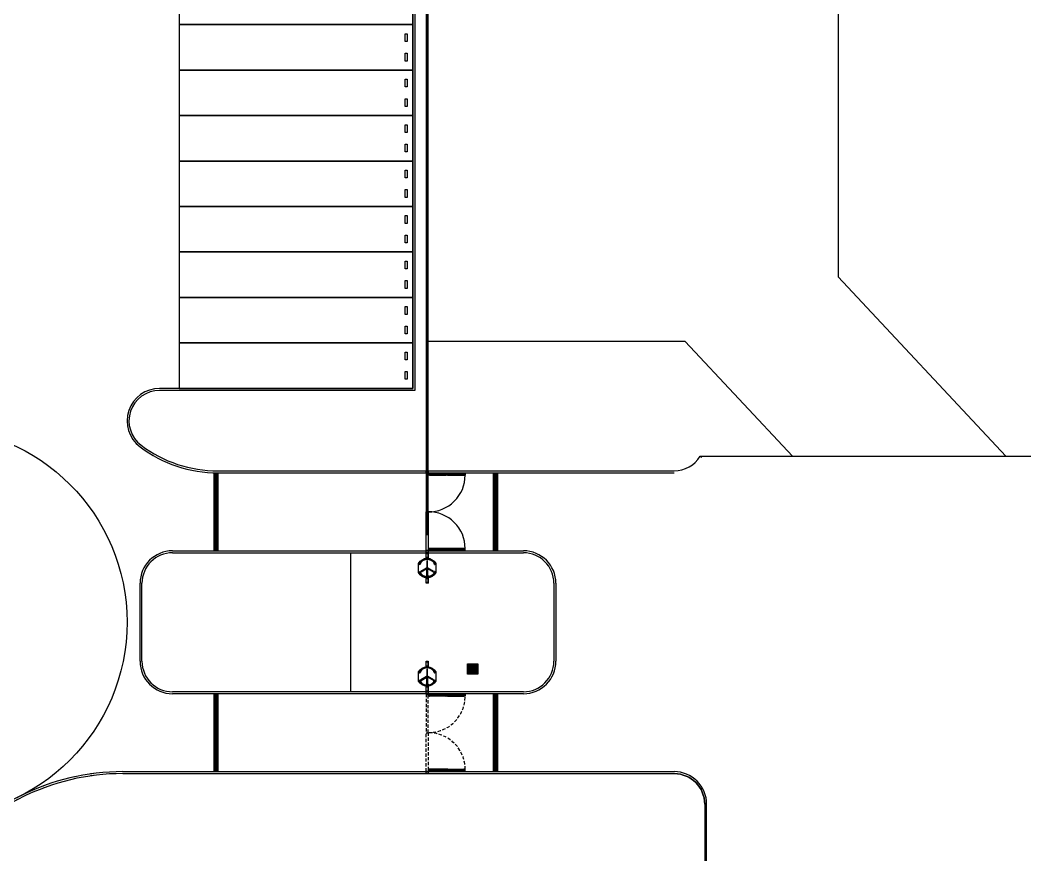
# Model space of a CAD drawing. Header units: millimetres. Extents: x 64 to 660, y 33 to 427.
# Drawn here: x 112.7 to 190, y 234.1 to 298.4 of the extents above; entities that cross this region are included whole.
import ezdxf

# ---------------------------------------------------------------- set-up
doc = ezdxf.new("R2010")
doc.units = ezdxf.units.MM
doc.linetypes.add('CONTINUA', pattern=[0])
doc.linetypes.add('HIDDEN', pattern=[0.375, 0.25, -0.125])
for name, color, linetype in [('A-PISO-EXT', 7, 'Continuous'), ('Alambrado olimpico', 10, 'Continuous'), ('Contorno', 7, 'Continuous')]:
    doc.layers.add(name, color=color, linetype=linetype)
pattern_1 = [(360, (149.17079, 258.493584), (0, 0.025), [])]
pattern_2 = [(360, (149.17079, 241.493584), (0, 0.025), [])]
pattern_3 = [(360, (127.67079, 258.493584), (0, 0.025), [])]
pattern_4 = [(360, (127.67079, 241.493584), (0, 0.025), [])]

# ---------------------------------------------------------------- blocks, each defined once
blk = doc.blocks.new('TAPA-BASE-100x100-01-PL')
h = blk.add_hatch()
h.set_pattern_fill('_USER', color=253, scale=0.05, pattern_type=0)
h.set_pattern_definition([(0, (-0.4, 0), (0, 0.05), [])])
h.paths.add_polyline_path([(-0.4, 0.4), (0.4, 0.4), (0.4, -0.4), (-0.4, -0.4)])
at = {"color": 0}
for points in [[(-0.5, 0.5), (0.5, 0.5), (0.5, -0.5), (-0.5, -0.5)], [(-0.4, 0.4), (0.4, 0.4), (0.4, -0.4), (-0.4, -0.4)]]:
    blk.add_lwpolyline(points, close=True, dxfattribs=at)
blk = doc.blocks.new('A$C25E1659C')
at = {"layer": 'A-PISO-EXT', "linetype": 'HIDDEN', "ltscale": 10}
blk.add_lwpolyline([(43.114995, 42.925183), (43.114995, 95.925183), (38.114995, 95.925183, -0.414214), (37.614995, 96.425183), (37.614995, 97.425183, -0.414214), (38.114995, 97.925183), (43.114995, 97.925183), (43.114995, 104.925183), (-1.756586, 104.925183, -0.414065), (-8.256585, 111.421882), (-8.266739, 131.417565, -0.181203), (-4.57815, 141.276682), (-1.581639, 144.71725, -0.216304), (2.181643, 146.425183), (2.181643, 146.425183), (7.235466, 146.425183, -0.177744), (23.410172, 140.487683, 0.301681), (39.886411, 138.540567, -0.117629), (47.786396, 140.425183), (90.214995, 140.425183)], format="xyb", dxfattribs=at)
at = {"layer": 'A-PISO-EXT', "color": 251, "linetype": 'HIDDEN', "ltscale": 10}
blk.add_lwpolyline([(43.114995, 105.075183), (-1.606662, 105.075183, -0.414065), (-8.106661, 111.571882), (-8.116739, 131.417641, -0.181203), (-4.465036, 141.178167), (-1.468634, 144.61861, -0.216295), (2.181643, 146.275183), (2.181643, 146.275183), (7.235466, 146.275183, -0.177744), (23.313124, 140.373308, 0.301681), (39.954125, 138.406721, -0.117629), (47.786396, 140.275183), (90.214551, 140.275183, -0.00074), (90.221947, 140.275172, -0.413347), (92.564995, 137.925183), (92.564995, 121.925183)], format="xyb", dxfattribs=at)
blk = doc.blocks.new('LPN354')
at = {"color": 0}
blk.add_lwpolyline([(0.004, 0.0325), (0.004, 0.009, 0.414214), (0.009, 0.004), (0.0325, 0.004, -0.414214), (0.035, 0.0015), (0.035, 0), (0, 0), (0, 0.035), (0.0015, 0.035, -0.414214)], format="xyb", close=True, dxfattribs=at)
blk = doc.blocks.new('*U148')
at = {"color": 37}
for p, q in [((-0.00064, -0.01563), (0, -0.01563)), ((-0.00064, -0.02163), (0, -0.02163)), ((-0.00064, -1.26923), (0, -1.26923)), ((-0.00064, -1.27523), (0, -1.27523))]:
    blk.add_line(p, q, dxfattribs=at)
at = {"color": 1}
blk.add_lwpolyline([(0, 0), (0.14, 0), (0.14, -1.2925), (0, -1.2925)], close=True, dxfattribs=at)
at = {"color": 37}
for points in [[(0.004, -0.02063), (0.014666, -0.02063), (0.014666, -0.01663), (0.004, -0.01663)], [(0.006, -0.01663), (0.006, -0.008489), (0.009, -0.008489), (0.009, -0.01663)], [(0.006, -1.27023), (0.006, -0.02063)], [(0.009, -0.02063), (0.009, -1.27023)], [(0.009512, -0.01663), (0.009512, -0.015375), (0.011512, -0.015375), (0.011512, -0.01663)], [(0.011512, -0.02063), (0.011512, -0.021885), (0.009512, -0.021885), (0.009512, -0.02063)], [(0.035, -0.0015), (0.035, -1.291)], [(0.004, -1.27423), (0.014666, -1.27423), (0.014666, -1.27023), (0.004, -1.27023)], [(0.009, -1.27423), (0.009, -1.280476), (0.006, -1.280476), (0.006, -1.27423)], [(0.009512, -1.27023), (0.009512, -1.268976), (0.011512, -1.268976), (0.011512, -1.27023)], [(0.011512, -1.27423), (0.011512, -1.275485), (0.009512, -1.275485), (0.009512, -1.27423)]]:
    blk.add_lwpolyline(points, dxfattribs=at)
for centre in [(-0.00064, -0.01863), (-0.00064, -1.27223)]:
    blk.add_arc(centre, 0.003, 90, 270, dxfattribs=at)
at = {"xscale": -1, "rotation": 180}
blk.add_blockref('LPN354', (0, 0), dxfattribs=at)
blk.add_blockref('LPN354', (0, -1.2925))
blk = doc.blocks.new('*U150')
at = {"color": 253, "linetype": 'HIDDEN', "ltscale": 0.05}
for p, q in [((0.09, 0), (-0.09, 0)), ((0, 0.06), (0, -0.06))]:
    blk.add_line(p, q, dxfattribs=at)
at = {"color": 0}
for points in [[(0.07, 0.04), (0.07, -0.04), (-0.07, -0.04), (-0.07, 0.04)], [(0.069, 0.039), (0.069, -0.039), (-0.069, -0.039), (-0.069, 0.039)]]:
    blk.add_lwpolyline(points, close=True, dxfattribs=at)

msp = doc.modelspace()

# ---------------------------------------------------------------- hatches: boundary and pattern name
at = {"layer": 'Contorno', "linetype": 'ByBlock'}
h = msp.add_hatch(dxfattribs=at)
h.set_pattern_fill('_USER', color=252, scale=0.025, angle=360, pattern_type=0)
h.set_pattern_definition(pattern_3)
h.paths.add_polyline_path([(127.906, 263.494), (127.906, 257.509), (127.621, 257.509), (127.621, 263.494)])
h = msp.add_hatch(dxfattribs=at)
h.set_pattern_fill('_USER', color=252, scale=0.025, angle=360, pattern_type=0)
h.set_pattern_definition(pattern_3)
h.paths.add_polyline_path([(127.906, 263.494), (127.906, 257.509), (127.621, 257.509), (127.621, 263.494)])
h = msp.add_hatch(dxfattribs=at)
h.set_pattern_fill('_USER', color=252, scale=0.025, angle=360, pattern_type=0)
h.set_pattern_definition(pattern_1)
h.paths.add_polyline_path([(149.406, 263.494), (149.406, 257.509), (149.121, 257.509), (149.121, 263.494)])
h = msp.add_hatch(dxfattribs=at)
h.set_pattern_fill('_USER', color=252, scale=0.025, angle=360, pattern_type=0)
h.set_pattern_definition(pattern_1)
h.paths.add_polyline_path([(149.406, 263.494), (149.406, 257.509), (149.121, 257.509), (149.121, 263.494)])
at = {"layer": 'Contorno'}
h = msp.add_hatch(dxfattribs=at)
h.set_pattern_fill('_USER', color=256, scale=0.025, angle=360, pattern_type=0)
h.set_pattern_definition(pattern_4)
h.paths.add_polyline_path([(127.906, 246.494), (127.906, 240.509), (127.621, 240.509), (127.621, 246.494)])
h = msp.add_hatch(dxfattribs=at)
h.set_pattern_fill('_USER', color=256, scale=0.025, angle=360, pattern_type=0)
h.set_pattern_definition(pattern_4)
h.paths.add_polyline_path([(127.906, 246.494), (127.906, 240.509), (127.621, 240.509), (127.621, 246.494)])
h = msp.add_hatch(dxfattribs=at)
h.set_pattern_fill('_USER', color=256, scale=0.025, angle=360, pattern_type=0)
h.set_pattern_definition(pattern_2)
h.paths.add_polyline_path([(149.406, 246.494), (149.406, 240.509), (149.121, 240.509), (149.121, 246.494)])
h = msp.add_hatch(dxfattribs=at)
h.set_pattern_fill('_USER', color=256, scale=0.025, angle=360, pattern_type=0)
h.set_pattern_definition(pattern_2)
h.paths.add_polyline_path([(149.406, 246.494), (149.406, 240.509), (149.121, 240.509), (149.121, 246.494)])

# ---------------------------------------------------------------- linework, layer by layer
at = {"layer": 'A-PISO-EXT'}
msp.add_lwpolyline([(141.113, 240.501), (163.013, 240.501)], dxfattribs=at)
msp.add_lwpolyline([(165.513, 222.001), (165.513, 238.001, 0.414214), (163.013, 240.501)], format="xyb", dxfattribs=at)
at = {"layer": 'A-PISO-EXT', "color": 251}
msp.add_lwpolyline([(141.113, 240.351), (163.013, 240.351, -0.00074), (163.02, 240.351, -0.413347), (165.363, 238.001), (165.363, 222.001)], format="xyb", dxfattribs=at)
at = {"layer": 'Alambrado olimpico', "color": 252, "linetype": 'CONTINUA'}
for p, q in [((143.941, 362.081, 0), (143.938, 263.651, 0)), ((144.015, 362.161, 0), (144.015, 258.718, 0)), ((144.088, 263.651), (144.088, 362.241))]:
    msp.add_line(p, q, dxfattribs=at)
for points in [[(189.679, 408.415), (189.679, 377.27), (175.639, 377.27), (175.639, 278.593), (188.53, 264.779)], [(172.117, 264.779), (163.868, 273.619), (143.939, 273.619)]]:
    msp.add_lwpolyline(points, dxfattribs=at)
at = {"layer": 'Contorno', "color": 252, "linetype": 'ByBlock'}
for p, q in [((143.063, 350.501), (143.063, 269.851)), ((142.913, 322.501), (142.913, 270.001)), ((142.913, 270.001), (123.413, 270.001)), ((143.063, 269.851), (123.413, 269.851)), ((165.021, 264.779), (191.544, 264.779)), ((127.913, 263.651), (163.015, 263.651)), ((127.913, 263.501), (163.013, 263.501)), ((143.938, 263.501), (143.938, 263.651)), ((143.938, 263.651), (144.088, 263.651)), ((144.088, 263.501), (143.938, 263.501)), ((144.088, 263.651), (144.088, 263.501)), ((144.088, 263.476), (144.128, 263.476)), ((144.108, 263.496), (144.108, 263.456)), ((144.063, 258.718, 0), (143.963, 258.718, 0)), ((124.413, 257.501), (151.413, 257.501)), ((143.938, 257.351), (143.938, 257.501)), ((143.938, 257.501), (144.088, 257.501)), ((144.088, 257.526), (144.128, 257.526)), ((144.088, 257.501), (144.088, 257.351)), ((144.108, 257.506), (144.108, 257.546)), ((124.413, 257.351), (151.413, 257.351)), ((138.113, 257.351), (138.113, 246.651)), ((143.923, 257.311), (144.103, 257.311)), ((143.923, 256.966), (144.103, 256.966)), ((144.088, 257.351), (143.938, 257.351)), ((143.943, 257.006), (143.943, 257.271)), ((144.013, 257.251), (144.013, 257.371)), ((144.013, 256.906), (144.013, 257.026)), ((144.084, 257.255), (144.083, 257.255)), ((144.084, 257.249), (144.083, 257.249)), ((144.084, 257.029), (144.083, 257.029)), ((144.084, 257.023), (144.083, 257.023)), ((143.4, 256.592), (143.359, 256.525)), ((143.366, 256.497), (143.435, 256.456)), ((143.496, 256.557), (143.427, 256.599)), ((143.503, 256.53), (143.462, 256.463)), ((143.888, 256.176), (144.138, 256.176)), ((144.013, 256.051), (144.013, 256.301)), ((144.524, 256.53), (144.564, 256.463)), ((144.531, 256.557), (144.599, 256.599)), ((144.66, 256.497), (144.592, 256.456)), ((144.627, 256.592), (144.667, 256.525)), ((143.4, 255.76), (143.359, 255.828)), ((143.366, 255.855), (143.435, 255.896)), ((143.496, 255.795), (143.427, 255.754)), ((143.503, 255.822), (143.462, 255.889)), ((143.923, 255.386), (144.103, 255.386)), ((143.943, 255.081), (143.943, 255.346)), ((143.953, 255.595), (143.953, 255.517)), ((144.053, 255.615), (143.973, 255.615)), ((143.973, 255.497), (144.053, 255.497)), ((144.013, 255.326), (144.013, 255.446)), ((144.073, 255.595), (144.073, 255.517)), ((144.084, 255.33), (144.083, 255.33)), ((144.084, 255.324), (144.083, 255.324)), ((144.524, 255.822), (144.564, 255.889)), ((144.531, 255.795), (144.599, 255.754)), ((144.66, 255.855), (144.592, 255.896)), ((144.627, 255.76), (144.667, 255.828)), ((121.913, 249.001), (121.913, 255.001)), ((122.063, 249.001), (122.063, 255.001)), ((143.923, 255.041), (144.103, 255.041)), ((144.013, 254.981), (144.013, 255.101)), ((144.084, 255.104), (144.083, 255.104)), ((144.084, 255.098), (144.083, 255.098)), ((153.763, 255.001), (153.763, 249.001)), ((153.913, 255.001), (153.913, 249.001)), ((144.013, 248.901), (144.013, 249.021)), ((143.4, 248.242), (143.359, 248.175)), ((143.496, 248.207), (143.427, 248.249)), ((143.923, 248.961), (144.103, 248.961)), ((143.923, 248.616), (144.103, 248.616)), ((143.943, 248.656), (143.943, 248.921)), ((144.013, 248.556), (144.013, 248.676)), ((144.084, 248.905), (144.083, 248.905)), ((144.084, 248.899), (144.083, 248.899)), ((144.084, 248.679), (144.083, 248.679)), ((144.084, 248.673), (144.083, 248.673)), ((144.531, 248.207), (144.599, 248.249)), ((144.627, 248.242), (144.667, 248.175)), ((143.4, 247.41), (143.359, 247.478)), ((143.366, 248.147), (143.435, 248.106)), ((143.366, 247.505), (143.435, 247.546)), ((143.496, 247.445), (143.427, 247.404)), ((143.503, 248.18), (143.462, 248.113)), ((143.503, 247.472), (143.462, 247.539)), ((143.888, 247.826), (144.138, 247.826)), ((144.013, 247.701), (144.013, 247.951)), ((144.524, 248.18), (144.564, 248.113)), ((144.524, 247.472), (144.564, 247.539)), ((144.531, 247.445), (144.599, 247.404)), ((144.66, 248.147), (144.592, 248.106)), ((144.66, 247.505), (144.592, 247.546)), ((144.627, 247.41), (144.667, 247.478)), ((151.413, 246.651), (124.413, 246.651)), ((143.923, 247.036), (144.103, 247.036)), ((143.923, 246.691), (144.103, 246.691)), ((143.938, 246.501), (143.938, 246.651)), ((143.938, 246.651), (144.088, 246.651)), ((143.943, 246.731), (143.943, 246.996)), ((143.953, 247.245), (143.953, 247.167)), ((144.053, 247.265), (143.973, 247.265)), ((143.973, 247.147), (144.053, 247.147)), ((144.013, 246.976), (144.013, 247.096)), ((144.013, 246.631), (144.013, 246.751)), ((144.073, 247.245), (144.073, 247.167)), ((144.084, 246.98), (144.083, 246.98)), ((144.084, 246.974), (144.083, 246.974)), ((144.084, 246.754), (144.083, 246.754)), ((144.084, 246.748), (144.083, 246.748)), ((144.088, 246.651), (144.088, 246.501)), ((151.413, 246.501), (124.413, 246.501)), ((144.088, 246.501), (143.938, 246.501)), ((144.088, 246.476), (144.128, 246.476)), ((144.108, 246.496), (144.108, 246.456))]:
    msp.add_line(p, q, dxfattribs=at)
at = {"layer": 'Contorno', "color": 252}
for p, q in [((124.913, 298.001), (142.913, 298.001)), ((124.913, 294.501), (142.913, 294.501)), ((124.913, 291.001), (142.913, 291.001)), ((124.913, 287.501), (142.913, 287.501)), ((124.913, 284.001), (142.913, 284.001)), ((124.913, 280.501), (142.913, 280.501)), ((124.913, 277.001), (142.913, 277.001)), ((124.913, 273.501), (142.913, 273.501))]:
    msp.add_line(p, q, dxfattribs=at)
at = {"layer": 'Contorno'}
for p, q in [((165.021, 264.779), (165.149, 264.701)), ((120.585, 240.501), (163.013, 240.501)), ((120.585, 240.501), (163.013, 240.501)), ((143.938, 240.351), (143.938, 240.501)), ((143.938, 240.501), (144.088, 240.501)), ((144.088, 240.526), (144.128, 240.526)), ((144.088, 240.501), (144.088, 240.351)), ((144.108, 240.506), (144.108, 240.546)), ((144.088, 240.351), (143.938, 240.351))]:
    msp.add_line(p, q, dxfattribs=at)
at = {"layer": 'Contorno', "ltscale": 10, "extrusion": (-3.33514e-06, 9.20456e-07, 1)}
for p, q in [((120.585, 240.501, 0), (163.013, 240.501, 0)), ((120.585, 240.351, 0), (163.013, 240.351, 0)), ((165.363, 238.001, 0), (165.363, 222.001, 0))]:
    msp.add_line(p, q, dxfattribs=at)
at = {"layer": 'Contorno', "color": 252, "linetype": 'ByBlock'}
for points in [[(124.913, 301.501), (124.913, 298.001), (142.913, 298.001), (142.913, 301.501)], [(124.913, 298.001), (124.913, 294.501), (142.913, 294.501), (142.913, 298.001)], [(142.313, 296.701), (142.313, 297.301), (142.463, 297.301), (142.463, 296.701)], [(142.313, 295.201), (142.313, 295.801), (142.463, 295.801), (142.463, 295.201)], [(124.913, 294.501), (124.913, 291.001), (142.913, 291.001), (142.913, 294.501)], [(142.313, 293.201), (142.313, 293.801), (142.463, 293.801), (142.463, 293.201)], [(142.313, 291.701), (142.313, 292.301), (142.463, 292.301), (142.463, 291.701)], [(124.913, 291.001), (124.913, 287.501), (142.913, 287.501), (142.913, 291.001)], [(142.313, 289.701), (142.313, 290.301), (142.463, 290.301), (142.463, 289.701)], [(142.313, 288.201), (142.313, 288.801), (142.463, 288.801), (142.463, 288.201)], [(124.913, 287.501), (124.913, 284.001), (142.913, 284.001), (142.913, 287.501)], [(142.313, 286.201), (142.313, 286.801), (142.463, 286.801), (142.463, 286.201)], [(142.313, 284.701), (142.313, 285.301), (142.463, 285.301), (142.463, 284.701)], [(124.913, 284.001), (124.913, 280.501), (142.913, 280.501), (142.913, 284.001)], [(142.313, 282.701), (142.313, 283.301), (142.463, 283.301), (142.463, 282.701)], [(142.313, 281.201), (142.313, 281.801), (142.463, 281.801), (142.463, 281.201)], [(124.913, 280.501), (124.913, 277.001), (142.913, 277.001), (142.913, 280.501)], [(142.313, 279.201), (142.313, 279.801), (142.463, 279.801), (142.463, 279.201)], [(142.313, 277.701), (142.313, 278.301), (142.463, 278.301), (142.463, 277.701)], [(124.913, 277.001), (124.913, 273.501), (142.913, 273.501), (142.913, 277.001)], [(142.313, 275.701), (142.313, 276.301), (142.463, 276.301), (142.463, 275.701)], [(142.313, 274.201), (142.313, 274.801), (142.463, 274.801), (142.463, 274.201)], [(124.913, 273.501), (124.913, 270.001), (142.913, 270.001), (142.913, 273.501)], [(142.313, 272.201), (142.313, 272.801), (142.463, 272.801), (142.463, 272.201)], [(142.313, 270.701), (142.313, 271.301), (142.463, 271.301), (142.463, 270.701)], [(127.913, 263.501), (127.913, 257.501), (127.613, 257.501), (127.613, 263.501)], [(127.906, 263.494), (127.906, 257.509), (127.621, 257.509), (127.621, 263.494)], [(143.958, 263.501), (143.938, 263.501), (143.938, 263.476), (144.088, 263.476), (144.088, 263.501), (144.068, 263.501), (144.068, 263.499), (144.087, 263.499), (144.087, 263.478), (143.94, 263.478), (143.94, 263.499), (143.958, 263.499)], [(144.088, 263.476), (143.938, 263.476), (143.938, 260.501), (144.088, 260.501)], [(149.413, 263.501), (149.413, 257.501), (149.113, 257.501), (149.113, 263.501)], [(149.406, 263.494), (149.406, 257.509), (149.121, 257.509), (149.121, 263.494)], [(144.088, 257.526), (143.938, 257.526), (143.938, 260.501), (144.088, 260.501)], [(143.958, 257.501), (143.938, 257.501), (143.938, 257.526), (144.088, 257.526), (144.088, 257.501), (144.068, 257.501), (144.068, 257.503), (144.087, 257.503), (144.087, 257.524), (143.94, 257.524), (143.94, 257.503), (143.958, 257.503)], [(143.943, 257.271), (143.943, 257.351), (144.083, 257.351), (144.083, 257.271)], [(143.943, 256.926), (143.943, 257.006), (144.083, 257.006), (144.083, 256.926)], [(143.944, 257.272), (143.944, 257.35), (144.082, 257.35), (144.082, 257.272)], [(143.944, 256.927), (143.944, 257.005), (144.082, 257.005), (144.082, 256.927)], [(143.993, 256.733), (143.993, 256.233), (144.031, 256.233), (144.031, 256.733)], [(144.083, 257.271), (144.048, 257.271), (144.048, 257.006), (144.083, 257.006)], [(143.541, 255.88), (143.974, 256.13), (143.955, 256.163), (143.522, 255.913)], [(143.993, 255.59), (143.993, 256.04), (144.031, 256.04), (144.031, 255.59)], [(144.505, 255.915), (144.072, 256.165), (144.053, 256.132), (144.486, 255.882)], [(143.943, 255.346), (143.943, 255.426), (144.083, 255.426), (144.083, 255.346)], [(143.944, 255.347), (143.944, 255.425), (144.082, 255.425), (144.082, 255.347)], [(144.083, 255.346), (144.048, 255.346), (144.048, 255.081), (144.083, 255.081)], [(143.943, 255.001), (143.943, 255.081), (144.083, 255.081), (144.083, 255.001)], [(143.944, 255.002), (143.944, 255.08), (144.082, 255.08), (144.082, 255.002)], [(143.943, 248.921), (143.943, 249.001), (144.083, 249.001), (144.083, 248.921)], [(143.944, 248.922), (143.944, 249), (144.082, 249), (144.082, 248.922)], [(143.943, 248.576), (143.943, 248.656), (144.083, 248.656), (144.083, 248.576)], [(143.944, 248.577), (143.944, 248.655), (144.082, 248.655), (144.082, 248.577)], [(143.993, 248.383), (143.993, 247.883), (144.031, 247.883), (144.031, 248.383)], [(144.083, 248.921), (144.048, 248.921), (144.048, 248.656), (144.083, 248.656)], [(143.541, 247.53), (143.974, 247.78), (143.955, 247.813), (143.522, 247.563)], [(143.993, 247.24), (143.993, 247.69), (144.031, 247.69), (144.031, 247.24)], [(144.505, 247.565), (144.072, 247.815), (144.053, 247.782), (144.486, 247.532)], [(143.943, 246.996), (143.943, 247.076), (144.083, 247.076), (144.083, 246.996)], [(143.943, 246.651), (143.943, 246.731), (144.083, 246.731), (144.083, 246.651)], [(143.944, 246.997), (143.944, 247.075), (144.082, 247.075), (144.082, 246.997)], [(143.944, 246.652), (143.944, 246.73), (144.082, 246.73), (144.082, 246.652)], [(144.083, 246.996), (144.048, 246.996), (144.048, 246.731), (144.083, 246.731)], [(143.958, 246.501), (143.938, 246.501), (143.938, 246.476), (144.088, 246.476), (144.088, 246.501), (144.068, 246.501), (144.068, 246.499), (144.087, 246.499), (144.087, 246.478), (143.94, 246.478), (143.94, 246.499), (143.958, 246.499)]]:
    msp.add_lwpolyline(points, close=True, dxfattribs=at)
for points in [[(143.35, 255.826), (143.35, 256.526, -0.603023), (144.677, 256.526), (144.677, 255.826, -0.603023)], [(143.983, 256.194, -0.267949), (143.983, 256.193), (143.951, 256.175, 0.414214), (143.95, 256.172), (143.978, 256.124, 0.414214), (143.981, 256.123), (144.013, 256.141, -0.267949), (144.014, 256.141), (144.045, 256.123, 0.414214), (144.048, 256.124), (144.076, 256.172, 0.414214), (144.075, 256.175), (144.044, 256.193, -0.267949), (144.043, 256.194), (144.043, 256.23, 0.414214), (144.041, 256.232), (143.985, 256.232, 0.414214), (143.983, 256.23)], [(143.35, 247.476), (143.35, 248.176, -0.603023), (144.677, 248.176), (144.677, 247.476, -0.603023)], [(143.983, 247.844, -0.267949), (143.983, 247.843), (143.951, 247.825, 0.414214), (143.95, 247.822), (143.978, 247.774, 0.414214), (143.981, 247.773), (144.013, 247.791, -0.267949), (144.014, 247.791), (144.045, 247.773, 0.414214), (144.048, 247.774), (144.076, 247.822, 0.414214), (144.075, 247.825), (144.044, 247.843, -0.267949), (144.043, 247.844), (144.043, 247.88, 0.414214), (144.041, 247.882), (143.985, 247.882, 0.414214), (143.983, 247.88)]]:
    msp.add_lwpolyline(points, format="xyb", close=True, dxfattribs=at)
for points in [[(144.079, 257.25), (144.069, 257.25), (144.069, 257.254), (144.079, 257.254)], [(144.079, 257.024), (144.069, 257.024), (144.069, 257.028), (144.079, 257.028)], [(144.074, 257.254), (144.074, 257.256), (144.072, 257.256), (144.072, 257.254)], [(144.072, 257.25), (144.072, 257.249), (144.074, 257.249), (144.074, 257.25)], [(144.074, 257.028), (144.074, 257.03), (144.072, 257.03), (144.072, 257.028)], [(144.072, 257.024), (144.072, 257.023), (144.074, 257.023), (144.074, 257.024)], [(144.077, 257.254), (144.077, 257.263), (144.074, 257.263), (144.074, 257.254)], [(144.074, 257.25), (144.074, 257.028)], [(144.074, 257.024), (144.074, 257.018), (144.077, 257.018), (144.077, 257.024)], [(144.077, 257.028), (144.077, 257.25)], [(144.079, 255.325), (144.069, 255.325), (144.069, 255.329), (144.079, 255.329)], [(144.074, 255.329), (144.074, 255.331), (144.072, 255.331), (144.072, 255.329)], [(144.072, 255.325), (144.072, 255.324), (144.074, 255.324), (144.074, 255.325)], [(144.077, 255.329), (144.077, 255.338), (144.074, 255.338), (144.074, 255.329)], [(144.074, 255.325), (144.074, 255.103)], [(144.077, 255.103), (144.077, 255.325)], [(144.079, 255.099), (144.069, 255.099), (144.069, 255.103), (144.079, 255.103)], [(144.074, 255.103), (144.074, 255.105), (144.072, 255.105), (144.072, 255.103)], [(144.072, 255.099), (144.072, 255.098), (144.074, 255.098), (144.074, 255.099)], [(144.074, 255.099), (144.074, 255.093), (144.077, 255.093), (144.077, 255.099)], [(144.079, 248.9), (144.069, 248.9), (144.069, 248.904), (144.079, 248.904)], [(144.079, 248.674), (144.069, 248.674), (144.069, 248.678), (144.079, 248.678)], [(144.074, 248.904), (144.074, 248.906), (144.072, 248.906), (144.072, 248.904)], [(144.072, 248.9), (144.072, 248.899), (144.074, 248.899), (144.074, 248.9)], [(144.074, 248.678), (144.074, 248.68), (144.072, 248.68), (144.072, 248.678)], [(144.072, 248.674), (144.072, 248.673), (144.074, 248.673), (144.074, 248.674)], [(144.077, 248.904), (144.077, 248.913), (144.074, 248.913), (144.074, 248.904)], [(144.074, 248.9), (144.074, 248.678)], [(144.074, 248.674), (144.074, 248.668), (144.077, 248.668), (144.077, 248.674)], [(144.077, 248.678), (144.077, 248.9)], [(144.079, 246.975), (144.069, 246.975), (144.069, 246.979), (144.079, 246.979)], [(144.079, 246.749), (144.069, 246.749), (144.069, 246.753), (144.079, 246.753)], [(144.074, 246.979), (144.074, 246.981), (144.072, 246.981), (144.072, 246.979)], [(144.072, 246.975), (144.072, 246.974), (144.074, 246.974), (144.074, 246.975)], [(144.074, 246.753), (144.074, 246.755), (144.072, 246.755), (144.072, 246.753)], [(144.072, 246.749), (144.072, 246.748), (144.074, 246.748), (144.074, 246.749)], [(144.077, 246.979), (144.077, 246.988), (144.074, 246.988), (144.074, 246.979)], [(144.074, 246.975), (144.074, 246.753)], [(144.074, 246.749), (144.074, 246.743), (144.077, 246.743), (144.077, 246.749)], [(144.077, 246.753), (144.077, 246.975)]]:
    msp.add_lwpolyline(points, dxfattribs=at)
for points in [[(143.42, 256.574), (143.449, 256.557), (143.42, 256.574, 0.414214), (143.418, 256.573), (143.384, 256.518, 0.414214), (143.385, 256.515), (143.413, 256.498), (143.442, 256.481, 0.414214), (143.444, 256.482), (143.478, 256.537, 0.414214), (143.477, 256.539), (143.449, 256.557)], [(144.606, 256.574), (144.578, 256.557), (144.606, 256.574, -0.414214), (144.609, 256.573), (144.642, 256.518, -0.414214), (144.642, 256.515), (144.613, 256.498), (144.585, 256.481, -0.414214), (144.582, 256.482), (144.549, 256.537, -0.414214), (144.55, 256.539), (144.578, 256.557)], [(143.42, 255.779), (143.449, 255.796), (143.42, 255.779, -0.414214), (143.418, 255.779), (143.384, 255.834, -0.414214), (143.385, 255.837), (143.413, 255.854), (143.442, 255.871, -0.414214), (143.444, 255.871), (143.478, 255.815, -0.414214), (143.477, 255.813), (143.449, 255.796)], [(143.98, 255.522), (144.013, 255.522), (143.98, 255.522, -0.414214), (143.978, 255.524), (143.978, 255.588, -0.414214), (143.98, 255.59), (144.013, 255.59), (144.046, 255.59, -0.414214), (144.048, 255.588), (144.048, 255.524, -0.414214), (144.046, 255.522), (144.013, 255.522)], [(144.606, 255.779), (144.578, 255.796), (144.606, 255.779, 0.414214), (144.609, 255.779), (144.642, 255.834, 0.414214), (144.642, 255.837), (144.613, 255.854), (144.585, 255.871, 0.414214), (144.582, 255.871), (144.549, 255.815, 0.414214), (144.55, 255.813), (144.578, 255.796)], [(143.42, 248.224), (143.449, 248.207), (143.42, 248.224, 0.414214), (143.418, 248.223), (143.384, 248.168, 0.414214), (143.385, 248.165), (143.413, 248.148), (143.442, 248.131, 0.414214), (143.444, 248.132), (143.478, 248.187, 0.414214), (143.477, 248.189), (143.449, 248.207)], [(144.606, 248.224), (144.578, 248.207), (144.606, 248.224, -0.414214), (144.609, 248.223), (144.642, 248.168, -0.414214), (144.642, 248.165), (144.613, 248.148), (144.585, 248.131, -0.414214), (144.582, 248.132), (144.549, 248.187, -0.414214), (144.55, 248.189), (144.578, 248.207)], [(143.42, 247.429), (143.449, 247.446), (143.42, 247.429, -0.414214), (143.418, 247.429), (143.384, 247.484, -0.414214), (143.385, 247.487), (143.413, 247.504), (143.442, 247.521, -0.414214), (143.444, 247.521), (143.478, 247.465, -0.414214), (143.477, 247.463), (143.449, 247.446)], [(144.606, 247.429), (144.578, 247.446), (144.606, 247.429, 0.414214), (144.609, 247.429), (144.642, 247.484, 0.414214), (144.642, 247.487), (144.613, 247.504), (144.585, 247.521, 0.414214), (144.582, 247.521), (144.549, 247.465, 0.414214), (144.55, 247.463), (144.578, 247.446)], [(143.98, 247.172), (144.013, 247.172), (143.98, 247.172, -0.414214), (143.978, 247.174), (143.978, 247.238, -0.414214), (143.98, 247.24), (144.013, 247.24), (144.046, 247.24, -0.414214), (144.048, 247.238), (144.048, 247.174, -0.414214), (144.046, 247.172), (144.013, 247.172)]]:
    msp.add_lwpolyline(points, format="xyb", dxfattribs=at)
at = {"layer": 'Contorno'}
for points in [[(127.913, 246.501), (127.913, 240.501), (127.613, 240.501), (127.613, 246.501)], [(127.906, 246.494), (127.906, 240.509), (127.621, 240.509), (127.621, 246.494)], [(149.413, 246.501), (149.413, 240.501), (149.113, 240.501), (149.113, 246.501)], [(149.406, 246.494), (149.406, 240.509), (149.121, 240.509), (149.121, 246.494)], [(143.958, 240.501), (143.938, 240.501), (143.938, 240.526), (144.088, 240.526), (144.088, 240.501), (144.068, 240.501), (144.068, 240.503), (144.087, 240.503), (144.087, 240.524), (143.94, 240.524), (143.94, 240.503), (143.958, 240.503)]]:
    msp.add_lwpolyline(points, close=True, dxfattribs=at)
at = {"layer": 'Contorno', "linetype": 'HIDDEN'}
for points in [[(144.088, 246.476), (143.938, 246.476), (143.938, 243.501), (144.088, 243.501)], [(144.088, 240.526), (143.938, 240.526), (143.938, 243.501), (144.088, 243.501)]]:
    msp.add_lwpolyline(points, close=True, dxfattribs=at)
at = {"layer": 'Contorno', "color": 252, "linetype": 'ByBlock'}
for centre, radius in [((105.913, 252.001), 15), ((144.108, 263.476), 0.01), ((144.108, 263.476), 0.009), ((144.108, 257.526), 0.01), ((144.108, 257.526), 0.009), ((143.367, 256.512), 0.0065), ((143.415, 256.591), 0.0065), ((143.447, 256.463), 0.0065), ((143.495, 256.543), 0.0065), ((144.531, 256.543), 0.0065), ((144.579, 256.463), 0.0065), ((144.612, 256.591), 0.0065), ((144.66, 256.512), 0.0065), ((143.367, 255.84), 0.0065), ((143.415, 255.761), 0.0065), ((143.447, 255.889), 0.0065), ((143.495, 255.81), 0.0065), ((143.966, 255.602), 0.0065), ((143.966, 255.51), 0.0065), ((144.06, 255.602), 0.0065), ((144.06, 255.51), 0.0065), ((144.531, 255.81), 0.0065), ((144.579, 255.889), 0.0065), ((144.612, 255.761), 0.0065), ((144.66, 255.84), 0.0065), ((143.415, 248.241), 0.0065), ((143.495, 248.193), 0.0065), ((144.531, 248.193), 0.0065), ((144.612, 248.241), 0.0065), ((143.367, 248.162), 0.0065), ((143.367, 247.49), 0.0065), ((143.447, 248.113), 0.0065), ((143.447, 247.539), 0.0065), ((143.495, 247.46), 0.0065), ((144.531, 247.46), 0.0065), ((144.579, 248.113), 0.0065), ((144.579, 247.539), 0.0065), ((144.66, 248.162), 0.0065), ((144.66, 247.49), 0.0065), ((143.415, 247.411), 0.0065), ((143.966, 247.252), 0.0065), ((143.966, 247.16), 0.0065), ((144.06, 247.252), 0.0065), ((144.06, 247.16), 0.0065), ((144.612, 247.411), 0.0065), ((144.108, 246.476), 0.01), ((144.108, 246.476), 0.009)]:
    msp.add_circle(centre, radius, dxfattribs=at)
at = {"layer": 'Contorno'}
for radius in [0.01, 0.009]:
    msp.add_circle((144.108, 240.526), radius, dxfattribs=at)
at = {"layer": 'Contorno', "color": 252, "linetype": 'ByBlock'}
for centre, radius, start, end in [((123.413, 267.501), 2.5, 90, 233.1301), ((123.413, 267.501), 2.35, 90, 233.1301), ((127.913, 273.501), 10, 233.1301, 270), ((127.913, 273.501), 9.85, 233.1301, 270), ((163.013, 266.001), 2.35, 270.04966, 328.66775), ((144.118, 263.316), 2.815, 269.39263, 0), ((163.015, 264.501), 0.85, 270, 270.04965), ((144.118, 257.686), 2.815, 0, 90.60737), ((124.413, 255.001), 2.5, 90, 180), ((151.413, 255.001), 2.5, 0, 90), ((124.413, 255.001), 2.35, 90, 180), ((144.013, 256.176), 0.7, 33.88997, 146.11003), ((144.013, 256.176), 0.66, 34.05984, 145.94016), ((144.084, 257.252), 0.003, 270, 90), ((144.084, 257.026), 0.003, 270, 90), ((151.413, 255.001), 2.35, 0, 90), ((143.376, 256.514), 0.02, 148.91046, 238.91046), ((143.417, 256.581), 0.02, 58.91045, 148.91046), ((143.445, 256.473), 0.02, 238.91046, 328.91046), ((143.485, 256.54), 0.02, 328.91046, 58.91045), ((144.541, 256.54), 0.02, 121.08955, 211.08954), ((144.582, 256.473), 0.02, 211.08954, 301.08954), ((144.61, 256.581), 0.02, 31.08955, 121.08955), ((144.65, 256.514), 0.02, 301.08954, 31.08955), ((143.376, 255.838), 0.02, 121.08955, 211.08954), ((143.417, 255.771), 0.02, 211.08954, 301.08954), ((144.013, 256.176), 0.7, 213.88997, 326.11003), ((143.445, 255.879), 0.02, 31.08955, 121.08955), ((144.013, 256.176), 0.66, 214.05984, 325.94016), ((143.485, 255.812), 0.02, 301.08954, 31.08955), ((143.973, 255.595), 0.02, 90, 180), ((143.973, 255.517), 0.02, 180, 270), ((144.053, 255.595), 0.02, 0, 90), ((144.053, 255.517), 0.02, 270, 0), ((144.084, 255.327), 0.003, 270, 90), ((144.541, 255.812), 0.02, 148.91046, 238.91046), ((144.582, 255.879), 0.02, 58.91045, 148.91046), ((144.61, 255.771), 0.02, 238.91046, 328.91046), ((144.65, 255.838), 0.02, 328.91046, 58.91045), ((144.084, 255.101), 0.003, 270, 90), ((124.413, 249.001), 2.5, 180, 270), ((124.413, 249.001), 2.35, 180, 270), ((151.413, 249.001), 2.35, 270, 0), ((151.413, 249.001), 2.5, 270, 0), ((143.417, 248.231), 0.02, 58.91045, 148.91046), ((144.013, 247.826), 0.7, 33.88997, 146.11003), ((144.013, 247.826), 0.66, 34.05984, 145.94016), ((143.485, 248.19), 0.02, 328.91046, 58.91045), ((144.084, 248.902), 0.003, 270, 90), ((144.084, 248.676), 0.003, 270, 90), ((144.541, 248.19), 0.02, 121.08955, 211.08954), ((144.61, 248.231), 0.02, 31.08955, 121.08955), ((143.376, 248.164), 0.02, 148.91046, 238.91046), ((143.376, 247.488), 0.02, 121.08955, 211.08954), ((144.013, 247.826), 0.7, 213.88997, 326.11003), ((143.445, 248.123), 0.02, 238.91046, 328.91046), ((143.445, 247.529), 0.02, 31.08955, 121.08955), ((144.013, 247.826), 0.66, 214.05984, 325.94016), ((143.485, 247.462), 0.02, 301.08954, 31.08955), ((144.541, 247.462), 0.02, 148.91046, 238.91046), ((144.582, 248.123), 0.02, 211.08954, 301.08954), ((144.582, 247.529), 0.02, 58.91045, 148.91046), ((144.65, 248.164), 0.02, 301.08954, 31.08955), ((144.65, 247.488), 0.02, 328.91046, 58.91045), ((143.417, 247.421), 0.02, 211.08954, 301.08954), ((143.973, 247.245), 0.02, 90, 180), ((143.973, 247.167), 0.02, 180, 270), ((144.053, 247.245), 0.02, 0, 90), ((144.053, 247.167), 0.02, 270, 0), ((144.084, 246.977), 0.003, 270, 90), ((144.084, 246.751), 0.003, 270, 90), ((144.61, 247.421), 0.02, 238.91046, 328.91046)]:
    msp.add_arc(centre, radius, start, end, dxfattribs=at)
at = {"layer": 'Contorno', "linetype": 'HIDDEN'}
for centre, start, end in [((144.118, 246.316), 269.39263, 0), ((144.118, 240.686), 0, 90.60737)]:
    msp.add_arc(centre, 2.815, start, end, dxfattribs=at)
at = {"layer": 'Contorno'}
msp.add_arc((120.585, 223.001), 17.5, 90, 116.83532, dxfattribs=at)
msp.add_arc((120.585, 223.001), 17.5, 90, 116.83532, dxfattribs=at)
at = {"layer": 'Contorno', "ltscale": 10, "extrusion": (-3.33514e-06, 9.20456e-07, 1)}
for centre, radius, start, end in [((120.585, 223.001, 0), 17.5, 90, 116.83532), ((105.913, 252.001, 0), 15.15, 229.68509, 296.83532), ((120.585, 223.001, 0), 17.35, 90, 116.83532), ((163.013, 237.851, 0), 2.5, 89.83051, 90), ((163.013, 238.001, 0), 2.35, 0.00001, 89.83051)]:
    msp.add_arc(centre, radius, start, end, dxfattribs=at)

# ---------------------------------------------------------------- block references
at = {"layer": 'Contorno', "color": 252, "linetype": 'ByBlock', "extrusion": (-3.33514e-06, 9.20456e-07, 1)}
msp.add_blockref('A$C25E1659C', (72.798, 100.076, 0), dxfattribs=at)
at = {"layer": 'Contorno', "color": 252, "linetype": 'ByBlock'}
for name, p, rotation in [('*U150', (144.148, 263.386), 90), ('*U148', (144.188, 263.316), 90), ('*U150', (145.521, 263.386), 90), ('*U150', (146.893, 263.386), 90), ('*U148', (146.853, 257.686), 270), ('*U150', (144.148, 246.386), 90), ('*U148', (144.188, 246.316), 90), ('*U150', (145.521, 246.386), 90), ('*U150', (146.893, 246.386), 90)]:
    msp.add_blockref(name, p, dxfattribs=dict(at, rotation=rotation))
at = {"layer": 'Contorno', "color": 252, "linetype": 'ByBlock', "xscale": -1}
for name, p, rotation in [('*U148', (146.853, 263.316), 270), ('*U150', (144.148, 257.616), 90), ('*U148', (144.188, 257.686), 90), ('*U150', (145.521, 257.616), 90), ('*U150', (146.893, 257.616), 90), ('*U148', (146.853, 246.316), 270)]:
    msp.add_blockref(name, p, dxfattribs=dict(at, rotation=rotation))
at = {"layer": 'Contorno', "color": 252, "linetype": 'ByBlock', "extrusion": (0, 0, -1), "xscale": -1, "zscale": -1, "rotation": 180}
for p in [(-144.083, 257.271), (-144.083, 255.346), (-144.083, 248.921), (-144.083, 246.996)]:
    msp.add_blockref('LPN354', p, dxfattribs=at)
at = {"layer": 'Contorno', "color": 252, "linetype": 'ByBlock', "xscale": -1}
for p in [(144.083, 257.006), (144.083, 255.081), (144.083, 248.656), (144.083, 246.731)]:
    msp.add_blockref('LPN354', p, dxfattribs=at)
at = {"layer": 'Contorno', "color": 252, "linetype": 'ByBlock', "xscale": 0.8, "yscale": 0.8, "zscale": 0.8}
msp.add_blockref('TAPA-BASE-100x100-01-PL', (147.513, 248.401), dxfattribs=at)
at = {"layer": 'Contorno', "xscale": -1, "rotation": 90}
for name, p in [('*U150', (144.148, 240.616)), ('*U148', (144.188, 240.686)), ('*U150', (145.521, 240.616)), ('*U150', (146.893, 240.616))]:
    msp.add_blockref(name, p, dxfattribs=at)
at = {"layer": 'Contorno', "rotation": 270}
msp.add_blockref('*U148', (146.853, 240.686), dxfattribs=at)

doc.saveas('drawing.dxf')
